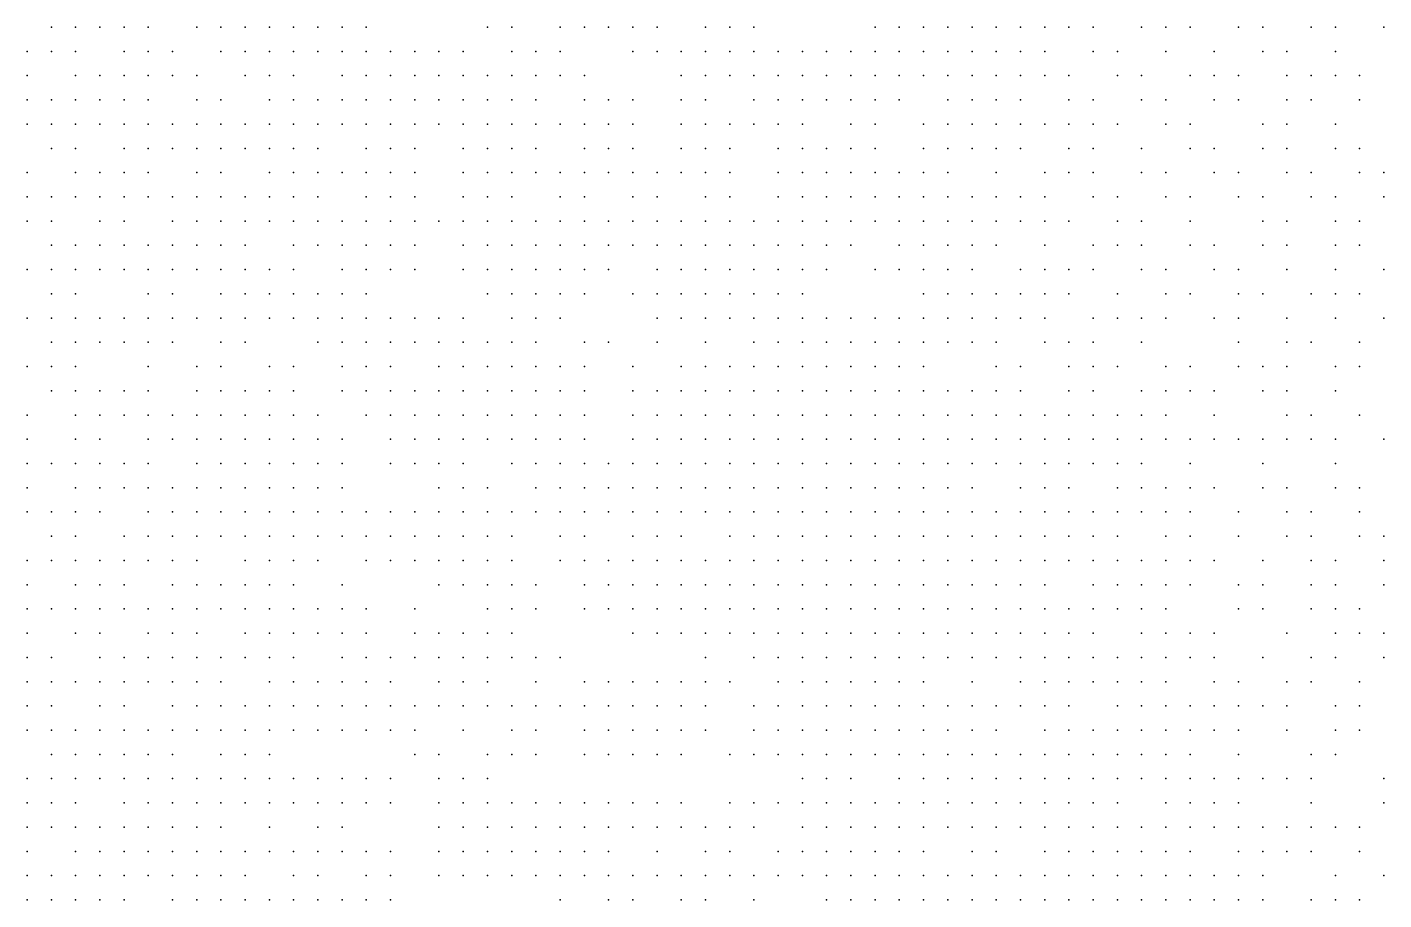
# Model space of a CAD drawing. Extents: x 429 to 793, y 817 to 1241.
# Drawn here: x 611.87 to 652.75, y 1002.03 to 1028.31 of the extents above; entities that cross this region are included whole.
import ezdxf

# ---------------------------------------------------------------- set-up
doc = ezdxf.new("R2010")
doc.units = 0

msp = doc.modelspace()

# ---------------------------------------------------------------- linework, layer by layer
for p in [(612.6, 1028.31, 271.35), (613.33, 1028.31, 271.962), (614.06, 1028.31, 272.698), (614.79, 1028.31, 273.5), (615.52, 1028.31, 273.98), (616.98, 1028.31, 275.141), (617.71, 1028.31, 275.575), (618.44, 1028.31, 276.003), (619.17, 1028.31, 276.431), (619.9, 1028.31, 276.859), (620.63, 1028.31, 277.507), (621.36, 1028.31, 277.682), (622.09, 1028.31, 277.922), (625.74, 1028.31, 278.68), (626.47, 1028.31, 278.768), (627.93, 1028.31, 278.856), (628.66, 1028.31, 278.944), (629.39, 1028.31, 279.032), (630.12, 1028.31, 279.12), (630.85, 1028.31, 278.854), (632.31, 1028.31, 278.588), (633.04, 1028.31, 278.322), (633.77, 1028.31, 278.056), (637.42, 1028.31, 276.458), (638.15, 1028.31, 276.287), (638.88, 1028.31, 275.905), (639.61, 1028.31, 275.635), (640.34, 1028.31, 274.866), (641.07, 1028.31, 274.329), (641.8, 1028.31, 273.794), (642.53, 1028.31, 272.714), (643.26, 1028.31, 272.169), (643.99, 1028.31, 271.3), (645.45, 1028.31, 270.175), (646.18, 1028.31, 268.986), (646.91, 1028.31, 268.257), (648.37, 1028.31, 265.57), (649.1, 1028.31, 263.975), (650.56, 1028.31, 260.448), (651.29, 1028.31, 258.73), (652.75, 1028.31, 254.163), (611.87, 1027.58, 270.19), (612.6, 1027.58, 271.73), (613.33, 1027.58, 272.377), (614.79, 1027.58, 273.915), (615.52, 1027.58, 274.273), (616.25, 1027.58, 274.707), (617.71, 1027.58, 276.02), (618.44, 1027.58, 276.448), (619.17, 1027.58, 276.876), (619.9, 1027.58, 277.304), (620.63, 1027.58, 277.732), (621.36, 1027.58, 278.16), (622.09, 1027.58, 278.264), (622.82, 1027.58, 278.499), (623.55, 1027.58, 278.446), (624.28, 1027.58, 278.785), (625.01, 1027.58, 278.733), (626.47, 1027.58, 278.87), (627.2, 1027.58, 279.059), (627.93, 1027.58, 279.249), (630.12, 1027.58, 279.572), (630.85, 1027.58, 279.241), (631.58, 1027.58, 279.29), (632.31, 1027.58, 278.612), (633.04, 1027.58, 278.734), (633.77, 1027.58, 278.419), (634.5, 1027.58, 277.79), (635.23, 1027.58, 277.712), (635.96, 1027.58, 277.633), (636.69, 1027.58, 277.222), (637.42, 1027.58, 276.938), (638.15, 1027.58, 276.654), (638.88, 1027.58, 276.37), (639.61, 1027.58, 275.834), (640.34, 1027.58, 275.763), (641.07, 1027.58, 274.762), (641.8, 1027.58, 274.226), (642.53, 1027.58, 273.69), (643.99, 1027.58, 271.625), (644.72, 1027.58, 271.135), (646.18, 1027.58, 270.177), (647.64, 1027.58, 266.925), (649.1, 1027.58, 264.612), (649.83, 1027.58, 263.655), (651.29, 1027.58, 259.875), (611.87, 1026.85, 271.15), (613.33, 1026.85, 273.27), (614.06, 1026.85, 273.85), (614.79, 1026.85, 274.638), (615.52, 1026.85, 274.836), (616.25, 1026.85, 275.152), (616.98, 1026.85, 275.822), (618.44, 1026.85, 276.855), (619.17, 1026.85, 277.273), (619.9, 1026.85, 278.109), (621.36, 1026.85, 278.592), (622.09, 1026.85, 278.708), (622.82, 1026.85, 278.943), (623.55, 1026.85, 278.89), (624.28, 1026.85, 279.229), (625.01, 1026.85, 279.177), (625.74, 1026.85, 279.124), (626.47, 1026.85, 279.314), (627.2, 1026.85, 279.503), (627.93, 1026.85, 279.693), (628.66, 1026.85, 279.629), (631.58, 1026.85, 279.363), (632.31, 1026.85, 279.048), (633.04, 1026.85, 279.17), (633.77, 1026.85, 278.855), (634.5, 1026.85, 278.541), (635.23, 1026.85, 278.148), (635.96, 1026.85, 278.069), (636.69, 1026.85, 277.555), (637.42, 1026.85, 277.477), (638.15, 1026.85, 277.399), (638.88, 1026.85, 276.786), (639.61, 1026.85, 276.251), (640.34, 1026.85, 276.133), (641.07, 1026.85, 275.156), (641.8, 1026.85, 274.667), (642.53, 1026.85, 274.06), (643.26, 1026.85, 273.146), (644.72, 1026.85, 271.514), (645.45, 1026.85, 270.97), (646.91, 1026.85, 268.972), (647.64, 1026.85, 267.283), (648.37, 1026.85, 266.613), (649.83, 1026.85, 263.973), (650.56, 1026.85, 262.723), (651.29, 1026.85, 260.16), (652.02, 1026.85, 258.618), (611.87, 1026.12, 271.53), (612.6, 1026.12, 272.559), (613.33, 1026.12, 273.632), (614.06, 1026.12, 274.202), (614.79, 1026.12, 275.03), (615.52, 1026.12, 275.228), (616.98, 1026.12, 276.214), (617.71, 1026.12, 276.412), (619.17, 1026.12, 278.083), (619.9, 1026.12, 278.088), (620.63, 1026.12, 278.556), (621.36, 1026.12, 279.024), (622.09, 1026.12, 279.14), (622.82, 1026.12, 279.334), (623.55, 1026.12, 279.282), (624.28, 1026.12, 279.673), (625.01, 1026.12, 279.621), (625.74, 1026.12, 279.568), (626.47, 1026.12, 279.758), (627.2, 1026.12, 279.947), (628.66, 1026.12, 279.883), (629.39, 1026.12, 279.928), (630.12, 1026.12, 280.024), (631.58, 1026.12, 279.742), (632.31, 1026.12, 279.484), (633.77, 1026.12, 279.291), (634.5, 1026.12, 278.977), (635.23, 1026.12, 278.584), (635.96, 1026.12, 278.505), (636.69, 1026.12, 277.991), (637.42, 1026.12, 277.913), (638.15, 1026.12, 277.506), (639.61, 1026.12, 277.202), (640.34, 1026.12, 276.62), (641.07, 1026.12, 276.014), (641.8, 1026.12, 275.037), (643.26, 1026.12, 273.777), (643.99, 1026.12, 272.841), (645.45, 1026.12, 271.296), (646.18, 1026.12, 270.658), (647.64, 1026.12, 268.306), (648.37, 1026.12, 267.13), (649.83, 1026.12, 264.96), (650.56, 1026.12, 263.507), (652.02, 1026.12, 259.552), (611.87, 1025.39, 272.341), (612.6, 1025.39, 273.326), (613.33, 1025.39, 273.94), (614.06, 1025.39, 274.554), (614.79, 1025.39, 275.028), (615.52, 1025.39, 275.62), (616.25, 1025.39, 276.408), (616.98, 1025.39, 276.606), (617.71, 1025.39, 277.222), (618.44, 1025.39, 277.639), (619.17, 1025.39, 278.057), (619.9, 1025.39, 278.52), (620.63, 1025.39, 278.988), (621.36, 1025.39, 279.456), (622.09, 1025.39, 279.572), (622.82, 1025.39, 279.688), (623.55, 1025.39, 279.804), (624.28, 1025.39, 280.117), (625.01, 1025.39, 280.065), (625.74, 1025.39, 280.012), (626.47, 1025.39, 280.202), (627.2, 1025.39, 280.391), (627.93, 1025.39, 280.137), (628.66, 1025.39, 280.284), (629.39, 1025.39, 280.38), (630.12, 1025.39, 280.476), (631.58, 1025.39, 280.194), (632.31, 1025.39, 279.912), (633.04, 1025.39, 279.63), (633.77, 1025.39, 279.727), (634.5, 1025.39, 279.413), (635.23, 1025.39, 279.098), (636.69, 1025.39, 278.53), (637.42, 1025.39, 278.226), (638.88, 1025.39, 277.922), (639.61, 1025.39, 277.618), (640.34, 1025.39, 277.036), (641.07, 1025.39, 276.454), (641.8, 1025.39, 275.872), (642.53, 1025.39, 274.919), (643.26, 1025.39, 274.147), (643.99, 1025.39, 273.864), (644.72, 1025.39, 272.929), (646.18, 1025.39, 271.622), (646.91, 1025.39, 270.347), (649.1, 1025.39, 266.913), (649.83, 1025.39, 265.601), (651.29, 1025.39, 261.62), (612.6, 1024.66, 273.678), (613.33, 1024.66, 274.292), (614.79, 1024.66, 275.38), (615.52, 1024.66, 276.21), (616.25, 1024.66, 276.8), (616.98, 1024.66, 276.998), (617.71, 1024.66, 277.614), (618.44, 1024.66, 278.484), (619.17, 1024.66, 278.952), (619.9, 1024.66, 279.42), (620.63, 1024.66, 279.888), (622.09, 1024.66, 280.004), (622.82, 1024.66, 280.12), (623.55, 1024.66, 280.236), (625.01, 1024.66, 280.509), (625.74, 1024.66, 280.456), (626.47, 1024.66, 280.646), (627.2, 1024.66, 280.64), (628.66, 1024.66, 280.736), (629.39, 1024.66, 280.832), (630.12, 1024.66, 280.928), (631.58, 1024.66, 280.646), (632.31, 1024.66, 280.364), (633.04, 1024.66, 280.082), (634.5, 1024.66, 279.849), (635.23, 1024.66, 279.534), (635.96, 1024.66, 279.456), (636.69, 1024.66, 278.946), (637.42, 1024.66, 278.642), (638.88, 1024.66, 278.338), (639.61, 1024.66, 278.034), (640.34, 1024.66, 277.452), (641.07, 1024.66, 276.87), (641.8, 1024.66, 276.288), (643.26, 1024.66, 274.517), (643.99, 1024.66, 274.234), (645.45, 1024.66, 272.536), (646.91, 1024.66, 271.248), (647.64, 1024.66, 269.848), (649.1, 1024.66, 267.205), (649.83, 1024.66, 265.893), (651.29, 1024.66, 263.477), (652.02, 1024.66, 261.01), (611.87, 1023.93, 273.064), (613.33, 1023.93, 275.258), (614.06, 1023.93, 275.732), (614.79, 1023.93, 276.206), (615.52, 1023.93, 276.68), (616.98, 1023.93, 277.588), (617.71, 1023.93, 278.016), (619.17, 1023.93, 279.384), (619.9, 1023.93, 279.852), (620.63, 1023.93, 280.32), (621.36, 1023.93, 280.526), (622.09, 1023.93, 280.436), (622.82, 1023.93, 280.552), (623.55, 1023.93, 280.668), (625.01, 1023.93, 280.784), (625.74, 1023.93, 280.9), (626.47, 1023.93, 280.996), (627.2, 1023.93, 281.232), (627.93, 1023.93, 281.171), (628.66, 1023.93, 281.188), (629.39, 1023.93, 281.502), (630.12, 1023.93, 281.441), (630.85, 1023.93, 281.308), (631.58, 1023.93, 281.237), (632.31, 1023.93, 280.816), (633.04, 1023.93, 280.534), (634.5, 1023.93, 280.252), (635.23, 1023.93, 279.97), (635.96, 1023.93, 279.666), (636.69, 1023.93, 279.362), (637.42, 1023.93, 279.377), (638.15, 1023.93, 279.058), (638.88, 1023.93, 278.754), (639.61, 1023.93, 278.45), (641.07, 1023.93, 277.286), (642.53, 1023.93, 275.659), (643.26, 1023.93, 275.17), (643.99, 1023.93, 274.626), (645.45, 1023.93, 272.862), (646.18, 1023.93, 272.274), (647.64, 1023.93, 270.874), (648.37, 1023.93, 269.12), (649.83, 1023.93, 266.695), (650.56, 1023.93, 264.93), (652.02, 1023.93, 261.697), (652.75, 1023.93, 260.007), (611.87, 1023.2, 273.416), (612.6, 1023.2, 274.996), (613.33, 1023.2, 275.61), (614.06, 1023.2, 276.084), (614.79, 1023.2, 276.558), (615.52, 1023.2, 277.032), (616.25, 1023.2, 277.506), (616.98, 1023.2, 277.98), (617.71, 1023.2, 278.621), (618.44, 1023.2, 279.044), (619.17, 1023.2, 279.686), (619.9, 1023.2, 279.897), (620.63, 1023.2, 280.75), (622.09, 1023.2, 280.731), (622.82, 1023.2, 280.937), (623.55, 1023.2, 281.143), (625.01, 1023.2, 281.235), (625.74, 1023.2, 281.342), (626.47, 1023.2, 281.432), (627.93, 1023.2, 281.625), (628.66, 1023.2, 281.563), (630.12, 1023.2, 281.895), (630.85, 1023.2, 281.834), (632.31, 1023.2, 281.165), (633.04, 1023.2, 281.093), (634.5, 1023.2, 280.656), (635.23, 1023.2, 280.404), (635.96, 1023.2, 280.132), (636.69, 1023.2, 279.712), (637.42, 1023.2, 279.789), (638.15, 1023.2, 279.455), (638.88, 1023.2, 279.12), (639.61, 1023.2, 278.862), (640.34, 1023.2, 278.152), (641.07, 1023.2, 277.854), (641.8, 1023.2, 276.704), (642.53, 1023.2, 276.122), (643.99, 1023.2, 274.952), (644.72, 1023.2, 274.364), (646.18, 1023.2, 273.188), (646.91, 1023.2, 272.6), (648.37, 1023.2, 269.412), (649.1, 1023.2, 268.298), (650.56, 1023.2, 265.956), (651.29, 1023.2, 264.506), (652.75, 1023.2, 260.788), (611.87, 1022.47, 273.905), (612.6, 1022.47, 274.932), (614.06, 1022.47, 276.048), (614.79, 1022.47, 276.924), (616.25, 1022.47, 277.8), (616.98, 1022.47, 278.368), (617.71, 1022.47, 278.878), (618.44, 1022.47, 279.474), (619.17, 1022.47, 280.116), (619.9, 1022.47, 280.539), (620.63, 1022.47, 281.18), (621.36, 1022.47, 280.956), (622.09, 1022.47, 281.161), (622.82, 1022.47, 281.367), (623.55, 1022.47, 281.573), (624.28, 1022.47, 281.571), (625.01, 1022.47, 281.677), (625.74, 1022.47, 281.784), (626.47, 1022.47, 281.874), (627.2, 1022.47, 281.964), (627.93, 1022.47, 282.079), (628.66, 1022.47, 282.017), (629.39, 1022.47, 281.956), (630.12, 1022.47, 282.349), (630.85, 1022.47, 282.288), (631.58, 1022.47, 281.691), (632.31, 1022.47, 281.619), (633.04, 1022.47, 281.547), (633.77, 1022.47, 281.341), (634.5, 1022.47, 281.09), (635.23, 1022.47, 280.838), (635.96, 1022.47, 280.566), (636.69, 1022.47, 280.295), (637.42, 1022.47, 280.201), (638.15, 1022.47, 279.867), (638.88, 1022.47, 279.532), (639.61, 1022.47, 279.197), (640.34, 1022.47, 279.274), (641.07, 1022.47, 278.266), (641.8, 1022.47, 277.968), (642.53, 1022.47, 276.96), (643.26, 1022.47, 275.908), (644.72, 1022.47, 275.166), (645.45, 1022.47, 274.139), (646.91, 1022.47, 272.926), (649.1, 1022.47, 269.1), (649.83, 1022.47, 268.028), (651.29, 1022.47, 265.57), (652.02, 1022.47, 262.257), (612.6, 1021.74, 275.619), (613.33, 1021.74, 276.306), (614.06, 1021.74, 276.834), (614.79, 1021.74, 277.272), (615.52, 1021.74, 277.728), (616.25, 1021.74, 278.242), (616.98, 1021.74, 278.756), (617.71, 1021.74, 279.266), (618.44, 1021.74, 279.904), (619.9, 1021.74, 280.969), (620.63, 1021.74, 281.61), (621.36, 1021.74, 281.386), (622.09, 1021.74, 281.591), (622.82, 1021.74, 281.906), (623.55, 1021.74, 282.013), (625.01, 1021.74, 282.119), (625.74, 1021.74, 282.226), (626.47, 1021.74, 282.316), (627.2, 1021.74, 282.406), (627.93, 1021.74, 282.496), (628.66, 1021.74, 282.471), (629.39, 1021.74, 282.41), (630.12, 1021.74, 282.803), (630.85, 1021.74, 282.742), (631.58, 1021.74, 282.67), (632.31, 1021.74, 282.073), (633.04, 1021.74, 282.027), (633.77, 1021.74, 281.775), (634.5, 1021.74, 281.524), (635.23, 1021.74, 281.272), (635.96, 1021.74, 281), (636.69, 1021.74, 280.729), (638.15, 1021.74, 280.457), (638.88, 1021.74, 279.944), (639.61, 1021.74, 279.609), (640.34, 1021.74, 278.976), (641.07, 1021.74, 278.678), (642.53, 1021.74, 276.902), (643.99, 1021.74, 275.646), (644.72, 1021.74, 275.016), (645.45, 1021.74, 274.979), (646.91, 1021.74, 273.252), (647.64, 1021.74, 272.112), (649.1, 1021.74, 269.388), (649.83, 1021.74, 268.644), (651.29, 1021.74, 265.054), (652.02, 1021.74, 264.538), (611.87, 1021.01, 274.941), (612.6, 1021.01, 275.967), (613.33, 1021.01, 276.744), (614.06, 1021.01, 277.182), (614.79, 1021.01, 277.62), (615.52, 1021.01, 278.116), (616.25, 1021.01, 278.63), (616.98, 1021.01, 279.144), (617.71, 1021.01, 279.654), (618.44, 1021.01, 280.164), (619.17, 1021.01, 281.187), (619.9, 1021.01, 281.399), (621.36, 1021.01, 281.816), (622.09, 1021.01, 282.021), (622.82, 1021.01, 282.348), (623.55, 1021.01, 282.455), (625.01, 1021.01, 282.561), (625.74, 1021.01, 282.668), (626.47, 1021.01, 282.758), (627.2, 1021.01, 282.848), (627.93, 1021.01, 282.938), (628.66, 1021.01, 283.028), (629.39, 1021.01, 282.864), (630.85, 1021.01, 283.196), (631.58, 1021.01, 282.599), (632.31, 1021.01, 282.713), (633.04, 1021.01, 282.461), (633.77, 1021.01, 282.209), (634.5, 1021.01, 281.958), (635.23, 1021.01, 281.706), (635.96, 1021.01, 281.434), (637.42, 1021.01, 281.163), (638.15, 1021.01, 280.891), (638.88, 1021.01, 280.356), (639.61, 1021.01, 280.021), (640.34, 1021.01, 279.686), (641.8, 1021.01, 278.522), (642.53, 1021.01, 277.896), (643.26, 1021.01, 277.27), (643.99, 1021.01, 276.644), (645.45, 1021.01, 275.384), (646.18, 1021.01, 274.754), (647.64, 1021.01, 272.845), (648.37, 1021.01, 272.031), (649.83, 1021.01, 268.932), (651.29, 1021.01, 266.575), (652.75, 1021.01, 263.507), (612.6, 1020.28, 276.315), (613.33, 1020.28, 277.476), (615.52, 1020.28, 278.504), (616.25, 1020.28, 279.018), (617.71, 1020.28, 280.042), (618.44, 1020.28, 280.552), (619.17, 1020.28, 281.062), (619.9, 1020.28, 281.829), (620.63, 1020.28, 282.04), (621.36, 1020.28, 282.246), (622.09, 1020.28, 282.241), (625.74, 1020.28, 283.11), (626.47, 1020.28, 283.2), (627.2, 1020.28, 283.29), (627.93, 1020.28, 283.38), (628.66, 1020.28, 283.47), (630.12, 1020.28, 283.56), (630.85, 1020.28, 283.65), (631.58, 1020.28, 283.398), (632.31, 1020.28, 283.147), (633.04, 1020.28, 282.895), (633.77, 1020.28, 282.643), (634.5, 1020.28, 282.392), (635.23, 1020.28, 282.14), (638.88, 1020.28, 280.619), (639.61, 1020.28, 280.433), (640.34, 1020.28, 280.098), (641.07, 1020.28, 279.8), (641.8, 1020.28, 278.89), (642.53, 1020.28, 278.264), (643.26, 1020.28, 277.638), (644.72, 1020.28, 276.382), (646.18, 1020.28, 275.122), (646.91, 1020.28, 274.091), (648.37, 1020.28, 272.178), (649.1, 1020.28, 270.702), (650.56, 1020.28, 268.476), (651.29, 1020.28, 267.58), (652.02, 1020.28, 265.679), (611.87, 1019.55, 275.736), (612.6, 1019.55, 277.002), (613.33, 1019.55, 277.864), (614.06, 1019.55, 278.378), (614.79, 1019.55, 278.892), (615.52, 1019.55, 279.406), (616.25, 1019.55, 279.92), (616.98, 1019.55, 280.372), (617.71, 1019.55, 280.43), (618.44, 1019.55, 280.94), (619.17, 1019.55, 281.45), (619.9, 1019.55, 281.96), (620.63, 1019.55, 282.47), (621.36, 1019.55, 282.788), (622.09, 1019.55, 282.789), (622.82, 1019.55, 282.79), (623.55, 1019.55, 283.106), (624.28, 1019.55, 283.107), (625.01, 1019.55, 283.109), (626.47, 1019.55, 283.402), (627.2, 1019.55, 283.549), (627.93, 1019.55, 283.695), (630.85, 1019.55, 283.975), (631.58, 1019.55, 283.702), (632.31, 1019.55, 283.16), (633.04, 1019.55, 283.198), (633.77, 1019.55, 282.934), (634.5, 1019.55, 282.669), (635.23, 1019.55, 282.405), (635.96, 1019.55, 282.012), (636.69, 1019.55, 281.884), (637.42, 1019.55, 281.756), (638.15, 1019.55, 281.325), (638.88, 1019.55, 281.053), (639.61, 1019.55, 280.782), (640.34, 1019.55, 280.51), (641.07, 1019.55, 279.884), (641.8, 1019.55, 279.736), (642.53, 1019.55, 278.632), (643.99, 1019.55, 277.38), (644.72, 1019.55, 277.01), (645.45, 1019.55, 276.12), (646.18, 1019.55, 275.49), (647.64, 1019.55, 274.23), (648.37, 1019.55, 273.492), (649.83, 1019.55, 270.252), (651.29, 1019.55, 268.02), (652.75, 1019.55, 264.999), (612.6, 1018.82, 277.35), (613.33, 1018.82, 277.937), (614.06, 1018.82, 278.495), (614.79, 1018.82, 279.083), (615.52, 1018.82, 279.362), (616.25, 1018.82, 280.228), (617.71, 1018.82, 280.825), (618.44, 1018.82, 281.729), (620.63, 1018.82, 282.763), (621.36, 1018.82, 283.103), (622.09, 1018.82, 283.104), (622.82, 1018.82, 283.105), (623.55, 1018.82, 283.421), (624.28, 1018.82, 283.422), (625.01, 1018.82, 283.424), (625.74, 1018.82, 283.425), (626.47, 1018.82, 283.717), (627.2, 1018.82, 283.864), (628.66, 1018.82, 283.841), (629.39, 1018.82, 283.987), (630.85, 1018.82, 284.3), (632.31, 1018.82, 283.727), (633.77, 1018.82, 283.237), (634.5, 1018.82, 282.973), (635.23, 1018.82, 282.708), (635.96, 1018.82, 282.443), (636.69, 1018.82, 282.315), (637.42, 1018.82, 282.06), (638.15, 1018.82, 281.628), (638.88, 1018.82, 281.5), (639.61, 1018.82, 281.372), (640.34, 1018.82, 280.778), (641.07, 1018.82, 280.263), (642.53, 1018.82, 279.489), (643.26, 1018.82, 278.434), (643.99, 1018.82, 277.66), (645.45, 1018.82, 276.64), (648.37, 1018.82, 273.853), (649.83, 1018.82, 271.127), (650.56, 1018.82, 270.069), (652.02, 1018.82, 266.82), (611.87, 1018.09, 276.764), (612.6, 1018.09, 277.61), (613.33, 1018.09, 278.524), (615.52, 1018.09, 279.949), (616.98, 1018.09, 280.68), (617.71, 1018.09, 281.585), (619.17, 1018.09, 282.503), (619.9, 1018.09, 283.057), (621.36, 1018.09, 283.185), (622.09, 1018.09, 283.419), (622.82, 1018.09, 283.42), (624.28, 1018.09, 283.737), (625.01, 1018.09, 283.739), (625.74, 1018.09, 283.886), (626.47, 1018.09, 284.033), (627.2, 1018.09, 284.179), (627.93, 1018.09, 284.01), (628.66, 1018.09, 284.156), (630.12, 1018.09, 284.2), (631.58, 1018.09, 284.027), (632.31, 1018.09, 283.753), (633.04, 1018.09, 283.766), (633.77, 1018.09, 283.54), (634.5, 1018.09, 283.276), (635.23, 1018.09, 283.011), (635.96, 1018.09, 282.747), (636.69, 1018.09, 282.619), (637.42, 1018.09, 282.491), (638.15, 1018.09, 281.932), (638.88, 1018.09, 281.804), (641.07, 1018.09, 281.047), (641.8, 1018.09, 280.379), (643.26, 1018.09, 279.241), (643.99, 1018.09, 278.187), (644.72, 1018.09, 277.29), (646.18, 1018.09, 275.9), (646.91, 1018.09, 275.53), (648.37, 1018.09, 273.702), (649.1, 1018.09, 272.889), (649.83, 1018.09, 271.924), (651.29, 1018.09, 269.126), (652.02, 1018.09, 267.002), (612.6, 1017.36, 277.87), (613.33, 1017.36, 278.432), (614.06, 1017.36, 279.111), (614.79, 1017.36, 279.978), (615.52, 1017.36, 280.257), (616.98, 1017.36, 281.441), (617.71, 1017.36, 239.416), (618.44, 1017.36, 282.242), (619.17, 1017.36, 282.796), (619.9, 1017.36, 283.35), (621.36, 1017.36, 283.478), (622.09, 1017.36, 283.607), (622.82, 1017.36, 283.735), (623.55, 1017.36, 283.736), (624.28, 1017.36, 284.052), (625.01, 1017.36, 284.054), (625.74, 1017.36, 284.201), (626.47, 1017.36, 284.348), (627.2, 1017.36, 284.494), (627.93, 1017.36, 284.325), (628.66, 1017.36, 284.425), (630.12, 1017.36, 284.525), (630.85, 1017.36, 284.625), (631.58, 1017.36, 284.352), (632.31, 1017.36, 284.078), (633.04, 1017.36, 238.206), (633.77, 1017.36, 283.844), (634.5, 1017.36, 283.579), (635.23, 1017.36, 283.315), (635.96, 1017.36, 283.05), (636.69, 1017.36, 282.922), (637.42, 1017.36, 282.794), (638.15, 1017.36, 282.235), (638.88, 1017.36, 281.928), (639.61, 1017.36, 236.174), (640.34, 1017.36, 281.622), (641.07, 1017.36, 281.315), (641.8, 1017.36, 280.647), (643.26, 1017.36, 279.521), (643.99, 1017.36, 278.467), (645.45, 1017.36, 277.2), (646.18, 1017.36, 276.55), (646.91, 1017.36, 276.05), (647.64, 1017.36, 275.376), (649.1, 1017.36, 273.174), (649.83, 1017.36, 271.547), (651.29, 1017.36, 269.336), (611.87, 1016.63, 278.13), (613.33, 1016.63, 278.692), (614.06, 1016.63, 279.254), (614.79, 1016.63, 279.816), (615.52, 1016.63, 280.565), (616.25, 1016.63, 280.844), (616.98, 1016.63, 281.749), (617.71, 1016.63, 281.981), (618.44, 1016.63, 282.535), (619.17, 1016.63, 283.089), (619.9, 1016.63, 283.643), (620.63, 1016.63, 283.772), (622.09, 1016.63, 283.9), (622.82, 1016.63, 284.028), (623.55, 1016.63, 284.157), (624.28, 1016.63, 284.367), (625.01, 1016.63, 284.37), (625.74, 1016.63, 284.516), (626.47, 1016.63, 284.663), (627.2, 1016.63, 284.55), (627.93, 1016.63, 284.65), (628.66, 1016.63, 284.75), (630.12, 1016.63, 284.85), (630.85, 1016.63, 284.95), (631.58, 1016.63, 284.677), (632.31, 1016.63, 284.403), (633.04, 1016.63, 238.833), (633.77, 1016.63, 284.13), (634.5, 1016.63, 283.883), (635.23, 1016.63, 283.618), (635.96, 1016.63, 283.353), (636.69, 1016.63, 283.225), (637.42, 1016.63, 283.098), (638.15, 1016.63, 282.666), (638.88, 1016.63, 282.503), (639.61, 1016.63, 282.197), (640.34, 1016.63, 281.89), (641.07, 1016.63, 281.583), (641.8, 1016.63, 280.915), (642.53, 1016.63, 280.247), (643.26, 1016.63, 279.579), (643.99, 1016.63, 279.274), (644.72, 1016.63, 278.22), (645.45, 1016.63, 277.85), (646.18, 1016.63, 276.96), (647.64, 1016.63, 275.612), (649.83, 1016.63, 272.721), (650.56, 1016.63, 271.757), (652.02, 1016.63, 268.91), (611.87, 1015.9, 278.39), (613.33, 1015.9, 279.514), (614.06, 1015.9, 280.076), (615.52, 1015.9, 240.003), (616.25, 1015.9, 281.604), (616.98, 1015.9, 281.721), (617.71, 1015.9, 282.275), (618.44, 1015.9, 282.829), (619.17, 1015.9, 283.383), (619.9, 1015.9, 283.937), (620.63, 1015.9, 284.065), (621.36, 1015.9, 284.193), (622.82, 1015.9, 284.322), (623.55, 1015.9, 284.45), (624.28, 1015.9, 284.684), (625.01, 1015.9, 284.685), (625.74, 1015.9, 284.831), (626.47, 1015.9, 284.775), (627.2, 1015.9, 284.875), (627.93, 1015.9, 284.975), (628.66, 1015.9, 285.075), (630.12, 1015.9, 285.175), (630.85, 1015.9, 285.275), (631.58, 1015.9, 285.002), (632.31, 1015.9, 284.728), (633.04, 1015.9, 239.376), (633.77, 1015.9, 284.455), (634.5, 1015.9, 284.182), (635.23, 1015.9, 283.921), (635.96, 1015.9, 283.657), (636.69, 1015.9, 283.529), (637.42, 1015.9, 238.534), (638.15, 1015.9, 283.078), (638.88, 1015.9, 282.772), (639.61, 1015.9, 282.465), (640.34, 1015.9, 282.158), (641.07, 1015.9, 281.852), (641.8, 1015.9, 281.184), (642.53, 1015.9, 280.516), (643.26, 1015.9, 279.848), (643.99, 1015.9, 279.18), (644.72, 1015.9, 279.027), (645.45, 1015.9, 278.13), (646.18, 1015.9, 277.48), (646.91, 1015.9, 276.522), (647.64, 1015.9, 275.848), (648.37, 1015.9, 275.174), (649.1, 1015.9, 274.41), (649.83, 1015.9, 272.882), (650.56, 1015.9, 271.38), (651.29, 1015.9, 270.636), (652.75, 1015.9, 268.32), (611.87, 1015.17, 240.509), (612.6, 1015.17, 240.549), (613.33, 1015.17, 240.589), (614.06, 1015.17, 280.336), (614.79, 1015.17, 280.898), (615.52, 1015.17, 281.46), (616.98, 1015.17, 238.947), (617.71, 1015.17, 282.845), (618.44, 1015.17, 283.122), (619.17, 1015.17, 283.676), (619.9, 1015.17, 284.23), (620.63, 1015.17, 284.358), (621.36, 1015.17, 284.487), (622.82, 1015.17, 284.615), (623.55, 1015.17, 284.743), (624.28, 1015.17, 284.872), (625.01, 1015.17, 285), (626.47, 1015.17, 285.303), (627.2, 1015.17, 285.302), (627.93, 1015.17, 285.3), (628.66, 1015.17, 285.4), (629.39, 1015.17, 285.603), (630.12, 1015.17, 285.602), (630.85, 1015.17, 285.6), (631.58, 1015.17, 285.472), (632.31, 1015.17, 285.343), (633.04, 1015.17, 237.807), (633.77, 1015.17, 284.78), (634.5, 1015.17, 284.507), (635.23, 1015.17, 284.233), (635.96, 1015.17, 283.96), (636.69, 1015.17, 239.325), (637.42, 1015.17, 283.653), (638.15, 1015.17, 283.347), (638.88, 1015.17, 283.04), (639.61, 1015.17, 282.733), (640.34, 1015.17, 282.427), (641.07, 1015.17, 237.849), (641.8, 1015.17, 282.12), (642.53, 1015.17, 281.452), (643.26, 1015.17, 280.784), (643.99, 1015.17, 280.116), (644.72, 1015.17, 279.448), (645.45, 1015.17, 278.78), (646.91, 1015.17, 276.758), (649.1, 1015.17, 274.646), (651.29, 1015.17, 270.909), (611.87, 1014.44, 278.65), (613.33, 1014.44, 279.774), (614.06, 1014.44, 238.844), (614.79, 1014.44, 241.326), (615.52, 1014.44, 242.062), (616.25, 1014.44, 282.016), (616.98, 1014.44, 282.569), (617.71, 1014.44, 283.125), (618.44, 1014.44, 283.678), (619.17, 1014.44, 283.954), (619.9, 1014.44, 284.51), (620.63, 1014.44, 284.588), (621.36, 1014.44, 284.767), (624.28, 1014.44, 285.173), (625.01, 1014.44, 285.298), (625.74, 1014.44, 285.391), (627.2, 1014.44, 285.608), (627.93, 1014.44, 285.607), (628.66, 1014.44, 285.605), (629.39, 1014.44, 285.91), (630.12, 1014.44, 285.908), (630.85, 1014.44, 285.907), (631.58, 1014.44, 285.778), (632.31, 1014.44, 285.65), (633.04, 1014.44, 285.215), (633.77, 1014.44, 285.087), (634.5, 1014.44, 284.958), (635.23, 1014.44, 284.498), (635.96, 1014.44, 284.243), (636.69, 1014.44, 283.923), (637.42, 1014.44, 283.953), (638.15, 1014.44, 283.598), (638.88, 1014.44, 283.31), (639.61, 1014.44, 282.985), (640.34, 1014.44, 282.697), (641.8, 1014.44, 282.372), (642.53, 1014.44, 281.411), (643.26, 1014.44, 281.056), (644.72, 1014.44, 237.25), (645.45, 1014.44, 278.463), (646.18, 1014.44, 277.916), (646.91, 1014.44, 277.369), (647.64, 1014.44, 277.051), (649.1, 1014.44, 274.93), (649.83, 1014.44, 273.97), (651.29, 1014.44, 271.095), (652.02, 1014.44, 270.422), (611.87, 1013.71, 279.383), (612.6, 1013.71, 279.858), (613.33, 1013.71, 280.075), (614.06, 1013.71, 280.551), (615.52, 1013.71, 281.756), (616.25, 1013.71, 282.573), (616.98, 1013.71, 282.849), (617.71, 1013.71, 283.681), (618.44, 1013.71, 283.958), (619.17, 1013.71, 284.79), (619.9, 1013.71, 284.689), (620.63, 1013.71, 284.868), (621.36, 1013.71, 285.047), (622.09, 1013.71, 284.946), (622.82, 1013.71, 285.303), (623.55, 1013.71, 285.345), (624.28, 1013.71, 285.471), (625.01, 1013.71, 285.597), (625.74, 1013.71, 285.69), (626.47, 1013.71, 285.61), (627.2, 1013.71, 285.915), (627.93, 1013.71, 285.913), (628.66, 1013.71, 285.912), (629.39, 1013.71, 286.217), (630.12, 1013.71, 286.215), (630.85, 1013.71, 286.213), (631.58, 1013.71, 286.085), (632.31, 1013.71, 285.957), (633.04, 1013.71, 285.522), (633.77, 1013.71, 285.393), (634.5, 1013.71, 285.265), (635.23, 1013.71, 284.83), (635.96, 1013.71, 241.419), (636.69, 1013.71, 284.527), (637.42, 1013.71, 284.237), (638.15, 1013.71, 283.947), (638.88, 1013.71, 283.562), (639.61, 1013.71, 283.273), (640.34, 1013.71, 283.237), (641.07, 1013.71, 282.66), (641.8, 1013.71, 282.623), (642.53, 1013.71, 282.017), (643.26, 1013.71, 281.308), (643.99, 1013.71, 280.953), (644.72, 1013.71, 279.992), (645.45, 1013.71, 279.046), (646.18, 1013.71, 278.454), (646.91, 1013.71, 277.599), (648.37, 1013.71, 276.187), (649.83, 1013.71, 274.68), (650.56, 1013.71, 273.01), (652.02, 1013.71, 270.6), (612.6, 1012.98, 242.609), (613.33, 1012.98, 280.333), (614.79, 1012.98, 281.452), (615.52, 1012.98, 282.052), (616.25, 1012.98, 282.646), (616.98, 1012.98, 283.24), (617.71, 1012.98, 283.961), (618.44, 1012.98, 284.237), (619.17, 1012.98, 284.514), (619.9, 1012.98, 284.969), (620.63, 1012.98, 285.148), (621.36, 1012.98, 285.327), (622.09, 1012.98, 285.404), (622.82, 1012.98, 285.518), (623.55, 1012.98, 285.644), (624.28, 1012.98, 285.769), (625.01, 1012.98, 285.895), (625.74, 1012.98, 285.988), (626.47, 1012.98, 286.081), (627.93, 1012.98, 286.22), (628.66, 1012.98, 286.218), (630.12, 1012.98, 286.522), (630.85, 1012.98, 286.52), (631.58, 1012.98, 286.392), (633.04, 1012.98, 285.828), (633.77, 1012.98, 285.7), (634.5, 1012.98, 285.319), (635.23, 1012.98, 242.591), (635.96, 1012.98, 285.064), (636.69, 1012.98, 284.81), (637.42, 1012.98, 284.52), (638.15, 1012.98, 284.23), (638.88, 1012.98, 283.94), (639.61, 1012.98, 283.525), (640.34, 1012.98, 283.488), (641.07, 1012.98, 283.2), (641.8, 1012.98, 239.689), (642.53, 1012.98, 282.269), (643.26, 1012.98, 281.56), (643.99, 1012.98, 280.599), (644.72, 1012.98, 279.899), (646.18, 1012.98, 278.72), (646.91, 1012.98, 278.129), (648.37, 1012.98, 276.964), (649.83, 1012.98, 274.2), (650.56, 1012.98, 273.72), (652.02, 1012.98, 271.2), (652.75, 1012.98, 270.105), (611.87, 1012.25, 238.925), (612.6, 1012.25, 280.548), (613.33, 1012.25, 280.591), (614.06, 1012.25, 281.148), (614.79, 1012.25, 281.748), (615.52, 1012.25, 282.348), (616.25, 1012.25, 282.942), (616.98, 1012.25, 283.536), (618.44, 1012.25, 284.517), (619.17, 1012.25, 285.07), (619.9, 1012.25, 285.249), (620.63, 1012.25, 285.428), (622.09, 1012.25, 285.506), (622.82, 1012.25, 285.816), (623.55, 1012.25, 285.942), (624.28, 1012.25, 286.068), (625.01, 1012.25, 286.193), (625.74, 1012.25, 286.286), (626.47, 1012.25, 286.379), (627.93, 1012.25, 286.472), (628.66, 1012.25, 286.565), (629.39, 1012.25, 286.523), (630.12, 1012.25, 286.828), (630.85, 1012.25, 286.827), (631.58, 1012.25, 286.698), (632.31, 1012.25, 286.263), (633.04, 1012.25, 286.135), (633.77, 1012.25, 285.856), (634.5, 1012.25, 242.382), (635.23, 1012.25, 285.602), (635.96, 1012.25, 285.348), (636.69, 1012.25, 285.093), (637.42, 1012.25, 284.803), (638.15, 1012.25, 284.513), (638.88, 1012.25, 284.223), (639.61, 1012.25, 283.933), (640.34, 1012.25, 283.74), (641.07, 1012.25, 283.452), (641.8, 1012.25, 283.163), (642.53, 1012.25, 282.52), (643.26, 1012.25, 282.166), (643.99, 1012.25, 281.338), (644.72, 1012.25, 280.751), (645.45, 1012.25, 280.165), (646.18, 1012.25, 278.986), (646.91, 1012.25, 278.395), (647.64, 1012.25, 277.803), (649.1, 1012.25, 276.647), (650.56, 1012.25, 273.782), (651.29, 1012.25, 272.992), (652.75, 1012.25, 269.808), (611.87, 1011.52, 280.244), (613.33, 1011.52, 281.444), (614.06, 1011.52, 282.044), (614.79, 1011.52, 244.808), (616.25, 1011.52, 283.238), (616.98, 1011.52, 245.251), (617.71, 1011.52, 245.567), (618.44, 1011.52, 285.074), (619.17, 1011.52, 285.35), (619.9, 1011.52, 285.529), (621.36, 1011.52, 285.69), (624.28, 1011.52, 286.366), (625.01, 1011.52, 286.492), (625.74, 1011.52, 286.585), (626.47, 1011.52, 286.677), (627.2, 1011.52, 286.77), (628.66, 1011.52, 286.863), (629.39, 1011.52, 286.956), (630.12, 1011.52, 287.135), (630.85, 1011.52, 287.133), (631.58, 1011.52, 287.005), (632.31, 1011.52, 286.648), (633.04, 1011.52, 286.394), (633.77, 1011.52, 241.689), (634.5, 1011.52, 286.14), (635.23, 1011.52, 285.885), (635.96, 1011.52, 285.631), (636.69, 1011.52, 285.377), (637.42, 1011.52, 285.087), (638.15, 1011.52, 284.797), (638.88, 1011.52, 236.968), (639.61, 1011.52, 236.727), (640.34, 1011.52, 236.572), (641.07, 1011.52, 283.703), (641.8, 1011.52, 283.415), (642.53, 1011.52, 283.127), (643.99, 1011.52, 281.604), (644.72, 1011.52, 281.017), (645.45, 1011.52, 280.431), (646.18, 1011.52, 279.844), (646.91, 1011.52, 278.661), (648.37, 1011.52, 277.477), (649.1, 1011.52, 276.33), (650.56, 1011.52, 274.776), (651.29, 1011.52, 273.196), (652.75, 1011.52, 270.81), (611.87, 1010.79, 280.157), (612.6, 1010.79, 244.708), (613.33, 1010.79, 239.188), (614.06, 1010.79, 244.758), (614.79, 1010.79, 245.757), (615.52, 1010.79, 245.862), (616.25, 1010.79, 245.715), (616.98, 1010.79, 283.832), (617.71, 1010.79, 284.426), (618.44, 1010.79, 285.354), (619.17, 1010.79, 285.63), (619.9, 1010.79, 285.809), (620.63, 1010.79, 285.863), (621.36, 1010.79, 285.989), (622.09, 1010.79, 286.115), (623.55, 1010.79, 286.24), (625.74, 1010.79, 286.883), (626.47, 1010.79, 286.976), (627.2, 1010.79, 287.069), (628.66, 1010.79, 287.161), (629.39, 1010.79, 287.254), (630.12, 1010.79, 287.347), (630.85, 1010.79, 287.44), (631.58, 1010.79, 287.186), (632.31, 1010.79, 286.931), (633.04, 1010.79, 286.847), (633.77, 1010.79, 286.677), (634.5, 1010.79, 286.423), (635.23, 1010.79, 286.169), (635.96, 1010.79, 285.914), (636.69, 1010.79, 285.66), (637.42, 1010.79, 243.924), (638.15, 1010.79, 243.379), (638.88, 1010.79, 284.507), (639.61, 1010.79, 236.881), (640.34, 1010.79, 284.217), (641.07, 1010.79, 283.927), (641.8, 1010.79, 283.667), (642.53, 1010.79, 283.378), (643.26, 1010.79, 241.363), (643.99, 1010.79, 240.921), (644.72, 1010.79, 240.755), (645.45, 1010.79, 240.505), (646.18, 1010.79, 240.255), (648.37, 1010.79, 277.743), (649.1, 1010.79, 277.152), (650.56, 1010.79, 274.98), (651.29, 1010.79, 274.19), (652.02, 1010.79, 272.61), (611.87, 1010.06, 280.812), (613.33, 1010.06, 281.74), (614.06, 1010.06, 282.521), (615.52, 1010.06, 283.534), (616.25, 1010.06, 284.128), (616.98, 1010.06, 246.809), (618.44, 1010.06, 285.316), (619.17, 1010.06, 285.91), (619.9, 1010.06, 286.036), (620.63, 1010.06, 286.161), (621.36, 1010.06, 286.287), (622.09, 1010.06, 286.413), (623.55, 1010.06, 286.598), (624.28, 1010.06, 286.694), (625.01, 1010.06, 286.79), (625.74, 1010.06, 286.881), (626.47, 1010.06, 286.971), (630.12, 1010.06, 287.401), (630.85, 1010.06, 287.49), (631.58, 1010.06, 287.286), (632.31, 1010.06, 287.066), (633.04, 1010.06, 286.912), (633.77, 1010.06, 286.692), (634.5, 1010.06, 286.473), (635.23, 1010.06, 286.099), (635.96, 1010.06, 285.879), (636.69, 1010.06, 245.096), (637.42, 1010.06, 285.423), (638.15, 1010.06, 285.185), (638.88, 1010.06, 284.948), (639.61, 1010.06, 284.79), (640.34, 1010.06, 284.5), (641.07, 1010.06, 284.21), (641.8, 1010.06, 283.92), (642.53, 1010.06, 283.63), (643.26, 1010.06, 283.043), (643.99, 1010.06, 282.457), (645.45, 1010.06, 281.137), (646.18, 1010.06, 280.11), (646.91, 1010.06, 279.614), (647.64, 1010.06, 278.927), (649.83, 1010.06, 276.013), (651.29, 1010.06, 274.323), (652.02, 1010.06, 272.634), (652.75, 1010.06, 271.484), (611.87, 1009.33, 280.574), (612.6, 1009.33, 281.265), (614.06, 1009.33, 282.555), (614.79, 1009.33, 282.974), (615.52, 1009.33, 283.408), (616.25, 1009.33, 247.736), (616.98, 1009.33, 284.676), (617.71, 1009.33, 247.479), (618.44, 1009.33, 246.611), (619.17, 1009.33, 285.937), (619.9, 1009.33, 286.087), (621.36, 1009.33, 286.309), (622.09, 1009.33, 286.405), (622.82, 1009.33, 286.501), (623.55, 1009.33, 286.652), (624.28, 1009.33, 286.749), (625.01, 1009.33, 286.845), (625.74, 1009.33, 286.936), (626.47, 1009.33, 287.026), (627.2, 1009.33, 287.062), (627.93, 1009.33, 287.243), (632.31, 1009.33, 287.131), (633.77, 1009.33, 286.757), (634.5, 1009.33, 286.538), (635.23, 1009.33, 286.164), (635.96, 1009.33, 285.944), (636.69, 1009.33, 285.725), (637.42, 1009.33, 285.487), (638.15, 1009.33, 285.25), (638.88, 1009.33, 245.258), (639.61, 1009.33, 284.71), (640.34, 1009.33, 284.473), (641.07, 1009.33, 284.235), (641.8, 1009.33, 283.99), (642.53, 1009.33, 283.68), (643.26, 1009.33, 283.154), (643.99, 1009.33, 282.165), (644.72, 1009.33, 281.651), (645.45, 1009.33, 280.662), (646.18, 1009.33, 280.148), (646.91, 1009.33, 279.652), (647.64, 1009.33, 278.621), (649.1, 1009.33, 277.188), (650.56, 1009.33, 275.466), (651.29, 1009.33, 274.347), (652.75, 1009.33, 271.508), (611.87, 1008.6, 280.846), (612.6, 1008.6, 281.299), (613.33, 1008.6, 281.717), (614.06, 1008.6, 282.136), (614.79, 1008.6, 283.008), (615.52, 1008.6, 248.409), (616.25, 1008.6, 283.842), (616.98, 1008.6, 284.276), (617.71, 1008.6, 285.11), (619.17, 1008.6, 285.963), (619.9, 1008.6, 286.113), (620.63, 1008.6, 286.263), (621.36, 1008.6, 286.364), (622.09, 1008.6, 286.46), (622.82, 1008.6, 286.556), (624.28, 1008.6, 286.804), (625.01, 1008.6, 286.9), (625.74, 1008.6, 286.991), (627.2, 1008.6, 287.207), (628.66, 1008.6, 287.333), (629.39, 1008.6, 287.363), (630.12, 1008.6, 287.451), (630.85, 1008.6, 287.54), (631.58, 1008.6, 287.299), (632.31, 1008.6, 287.057), (633.04, 1008.6, 286.977), (634.5, 1008.6, 286.603), (635.23, 1008.6, 286.383), (635.96, 1008.6, 286.009), (636.69, 1008.6, 285.79), (637.42, 1008.6, 285.552), (638.15, 1008.6, 246.076), (638.88, 1008.6, 285.013), (640.34, 1008.6, 284.538), (641.8, 1008.6, 244.313), (642.53, 1008.6, 244.148), (643.26, 1008.6, 283.133), (643.99, 1008.6, 282.679), (644.72, 1008.6, 281.689), (645.45, 1008.6, 281.175), (646.18, 1008.6, 280.186), (647.64, 1008.6, 278.659), (648.37, 1008.6, 278.163), (649.83, 1008.6, 276.62), (650.56, 1008.6, 275.824), (652.02, 1008.6, 273.229), (611.87, 1007.87, 280.654), (612.6, 1007.87, 281.248), (614.06, 1007.87, 282.589), (614.79, 1007.87, 248.873), (616.25, 1007.87, 283.876), (616.98, 1007.87, 284.806), (617.71, 1007.87, 248.607), (618.44, 1007.87, 285.398), (619.17, 1007.87, 285.99), (619.9, 1007.87, 286.14), (620.63, 1007.87, 286.29), (621.36, 1007.87, 286.44), (622.09, 1007.87, 286.515), (622.82, 1007.87, 286.611), (623.55, 1007.87, 286.708), (624.28, 1007.87, 286.859), (625.01, 1007.87, 286.955), (625.74, 1007.87, 287.046), (626.47, 1007.87, 287.081), (627.2, 1007.87, 287.262), (627.93, 1007.87, 287.298), (628.66, 1007.87, 287.324), (629.39, 1007.87, 287.413), (630.12, 1007.87, 287.501), (630.85, 1007.87, 287.59), (631.58, 1007.87, 287.349), (632.31, 1007.87, 287.107), (633.77, 1007.87, 286.866), (634.5, 1007.87, 286.668), (635.23, 1007.87, 286.448), (635.96, 1007.87, 286.074), (636.69, 1007.87, 285.855), (637.42, 1007.87, 285.617), (638.15, 1007.87, 285.315), (638.88, 1007.87, 285.078), (639.61, 1007.87, 284.84), (640.34, 1007.87, 246.238), (641.07, 1007.87, 284.35), (641.8, 1007.87, 284.04), (642.53, 1007.87, 283.73), (643.26, 1007.87, 244.761), (644.72, 1007.87, 281.727), (645.45, 1007.87, 281.213), (646.18, 1007.87, 280.224), (646.91, 1007.87, 279.69), (647.64, 1007.87, 278.697), (648.37, 1007.87, 278.445), (649.1, 1007.87, 277.248), (649.83, 1007.87, 276.65), (651.29, 1007.87, 274.371), (652.02, 1007.87, 273.253), (611.87, 1007.14, 248.141), (612.6, 1007.14, 248.495), (613.33, 1007.14, 281.842), (614.06, 1007.14, 282.623), (614.79, 1007.14, 283.042), (615.52, 1007.14, 283.476), (616.25, 1007.14, 284.31), (616.98, 1007.14, 284.833), (617.71, 1007.14, 285.425), (618.44, 1007.14, 248.378), (619.17, 1007.14, 286.017), (619.9, 1007.14, 286.167), (620.63, 1007.14, 286.317), (621.36, 1007.14, 286.467), (622.09, 1007.14, 286.617), (622.82, 1007.14, 286.666), (623.55, 1007.14, 286.763), (625.01, 1007.14, 287.01), (626.47, 1007.14, 287.136), (627.2, 1007.14, 287.286), (628.66, 1007.14, 287.374), (629.39, 1007.14, 287.463), (630.12, 1007.14, 287.551), (630.85, 1007.14, 287.64), (631.58, 1007.14, 287.399), (632.31, 1007.14, 287.157), (633.77, 1007.14, 286.916), (634.5, 1007.14, 286.674), (635.23, 1007.14, 286.513), (635.96, 1007.14, 246.392), (636.69, 1007.14, 285.92), (637.42, 1007.14, 247.434), (638.15, 1007.14, 285.38), (638.88, 1007.14, 285.143), (639.61, 1007.14, 285.02), (640.34, 1007.14, 284.71), (641.07, 1007.14, 284.4), (642.53, 1007.14, 283.78), (643.26, 1007.14, 283.183), (643.99, 1007.14, 282.587), (644.72, 1007.14, 281.99), (645.45, 1007.14, 281.251), (646.18, 1007.14, 243.76), (646.91, 1007.14, 279.728), (647.64, 1007.14, 279.231), (648.37, 1007.14, 277.877), (649.83, 1007.14, 276.68), (651.29, 1007.14, 274.292), (652.02, 1007.14, 273.277), (612.6, 1006.41, 281.288), (613.33, 1006.41, 281.882), (614.06, 1006.41, 282.657), (614.79, 1006.41, 283.076), (615.52, 1006.41, 283.675), (616.25, 1006.41, 284.267), (617.71, 1006.41, 285.451), (618.44, 1006.41, 248.734), (619.17, 1006.41, 246.913), (623.55, 1006.41, 286.818), (624.28, 1006.41, 286.914), (625.74, 1006.41, 287.101), (626.47, 1006.41, 287.247), (627.2, 1006.41, 287.336), (628.66, 1006.41, 287.424), (629.39, 1006.41, 287.513), (630.12, 1006.41, 287.601), (630.85, 1006.41, 287.69), (631.58, 1006.41, 287.449), (633.04, 1006.41, 287.207), (633.77, 1006.41, 286.966), (634.5, 1006.41, 286.724), (635.23, 1006.41, 286.483), (635.96, 1006.41, 286.359), (636.69, 1006.41, 285.985), (637.42, 1006.41, 285.682), (638.15, 1006.41, 285.445), (638.88, 1006.41, 285.38), (639.61, 1006.41, 285.07), (640.34, 1006.41, 284.76), (641.07, 1006.41, 284.45), (641.8, 1006.41, 284.14), (642.53, 1006.41, 283.83), (643.26, 1006.41, 283.233), (643.99, 1006.41, 282.637), (644.72, 1006.41, 282.04), (645.45, 1006.41, 281.443), (646.18, 1006.41, 280.262), (646.91, 1006.41, 279.766), (648.37, 1006.41, 278.475), (650.56, 1006.41, 275.914), (651.29, 1006.41, 274.322), (611.87, 1005.68, 280.734), (612.6, 1005.68, 281.328), (613.33, 1005.68, 281.922), (614.06, 1005.68, 282.516), (614.79, 1005.68, 283.11), (615.52, 1005.68, 283.702), (616.25, 1005.68, 284.294), (616.98, 1005.68, 284.59), (617.71, 1005.68, 250.245), (618.44, 1005.68, 248.904), (619.17, 1005.68, 286.043), (619.9, 1005.68, 286.193), (620.63, 1005.68, 286.343), (621.36, 1005.68, 286.493), (622.09, 1005.68, 286.643), (622.82, 1005.68, 286.793), (624.28, 1005.68, 286.969), (625.01, 1005.68, 287.065), (625.74, 1005.68, 287.156), (635.23, 1005.68, 245.934), (635.96, 1005.68, 286.204), (636.69, 1005.68, 247.644), (638.15, 1005.68, 248.729), (638.88, 1005.68, 249.48), (639.61, 1005.68, 249.344), (640.34, 1005.68, 249.06), (641.07, 1005.68, 248.64), (641.8, 1005.68, 247.844), (642.53, 1005.68, 247.299), (643.26, 1005.68, 246.767), (643.99, 1005.68, 282.687), (644.72, 1005.68, 282.09), (645.45, 1005.68, 281.493), (646.18, 1005.68, 280.3), (646.91, 1005.68, 279.702), (647.64, 1005.68, 279.279), (648.37, 1005.68, 278.505), (649.1, 1005.68, 277.743), (649.83, 1005.68, 276.71), (650.56, 1005.68, 275.58), (652.75, 1005.68, 272.147), (611.87, 1004.95, 280.995), (612.6, 1004.95, 281.423), (613.33, 1004.95, 281.851), (614.79, 1004.95, 252.018), (615.52, 1004.95, 283.851), (616.25, 1004.95, 284.22), (616.98, 1004.95, 284.961), (617.71, 1004.95, 285.478), (618.44, 1004.95, 286.07), (619.17, 1004.95, 286.187), (619.9, 1004.95, 286.304), (620.63, 1004.95, 286.37), (621.36, 1004.95, 286.52), (622.09, 1004.95, 286.67), (622.82, 1004.95, 286.82), (624.28, 1004.95, 286.97), (625.01, 1004.95, 287.12), (625.74, 1004.95, 287.209), (626.47, 1004.95, 287.297), (627.2, 1004.95, 287.386), (627.93, 1004.95, 287.463), (628.66, 1004.95, 287.533), (629.39, 1004.95, 287.563), (630.12, 1004.95, 287.67), (630.85, 1004.95, 287.74), (631.58, 1004.95, 287.551), (633.04, 1004.95, 287.257), (633.77, 1004.95, 287.016), (634.5, 1004.95, 286.774), (635.23, 1004.95, 286.533), (635.96, 1004.95, 286.291), (636.69, 1004.95, 286.05), (637.42, 1004.95, 285.818), (638.15, 1004.95, 285.74), (638.88, 1004.95, 285.43), (639.61, 1004.95, 285.12), (640.34, 1004.95, 284.849), (641.07, 1004.95, 284.603), (641.8, 1004.95, 284.371), (642.53, 1004.95, 284.126), (643.26, 1004.95, 283.436), (643.99, 1004.95, 282.992), (644.72, 1004.95, 282.103), (646.18, 1004.95, 280.32), (646.91, 1004.95, 279.796), (647.64, 1004.95, 278.775), (648.37, 1004.95, 278.259), (650.56, 1004.95, 275.592), (652.75, 1004.95, 271.914), (611.87, 1004.22, 281.007), (612.6, 1004.22, 281.435), (613.33, 1004.22, 282.279), (614.06, 1004.22, 252.405), (614.79, 1004.22, 283.122), (615.52, 1004.22, 283.852), (616.25, 1004.22, 284.222), (616.98, 1004.22, 284.592), (617.71, 1004.22, 285.332), (619.17, 1004.22, 286.189), (620.63, 1004.22, 286.422), (621.36, 1004.22, 286.539), (624.28, 1004.22, 286.972), (625.01, 1004.22, 287.125), (625.74, 1004.22, 287.206), (626.47, 1004.22, 287.253), (627.2, 1004.22, 287.323), (627.93, 1004.22, 287.46), (628.66, 1004.22, 287.53), (629.39, 1004.22, 287.6), (630.12, 1004.22, 287.667), (630.85, 1004.22, 287.737), (631.58, 1004.22, 287.548), (632.31, 1004.22, 287.362), (633.04, 1004.22, 287.173), (633.77, 1004.22, 286.984), (635.23, 1004.22, 246.313), (635.96, 1004.22, 286.29), (636.69, 1004.22, 286.057), (637.42, 1004.22, 248.939), (638.15, 1004.22, 285.752), (638.88, 1004.22, 285.34), (639.61, 1004.22, 250.732), (640.34, 1004.22, 284.862), (641.07, 1004.22, 284.617), (641.8, 1004.22, 249.892), (642.53, 1004.22, 284.139), (643.26, 1004.22, 283.449), (643.99, 1004.22, 283.005), (644.72, 1004.22, 281.659), (645.45, 1004.22, 281.215), (646.18, 1004.22, 246.786), (646.91, 1004.22, 246.376), (647.64, 1004.22, 279.291), (648.37, 1004.22, 278.271), (649.1, 1004.22, 277.755), (649.83, 1004.22, 276.734), (650.56, 1004.22, 276.169), (651.29, 1004.22, 274.461), (652.02, 1004.22, 273.538), (611.87, 1003.49, 281.019), (613.33, 1003.49, 281.946), (614.06, 1003.49, 282.54), (614.79, 1003.49, 283.134), (615.52, 1003.49, 283.716), (616.25, 1003.49, 284.298), (616.98, 1003.49, 284.963), (617.71, 1003.49, 285.334), (618.44, 1003.49, 286.073), (619.17, 1003.49, 286.191), (619.9, 1003.49, 286.306), (620.63, 1003.49, 286.423), (621.36, 1003.49, 286.541), (622.09, 1003.49, 286.656), (622.82, 1003.49, 286.824), (624.28, 1003.49, 286.977), (625.01, 1003.49, 287.13), (625.74, 1003.49, 287.211), (626.47, 1003.49, 287.293), (627.2, 1003.49, 287.32), (627.93, 1003.49, 287.39), (628.66, 1003.49, 287.527), (629.39, 1003.49, 287.597), (630.85, 1003.49, 287.733), (632.31, 1003.49, 287.359), (633.04, 1003.49, 287.17), (634.5, 1003.49, 286.796), (635.23, 1003.49, 286.607), (635.96, 1003.49, 286.296), (636.69, 1003.49, 286.063), (637.42, 1003.49, 249.398), (638.15, 1003.49, 285.759), (638.88, 1003.49, 285.455), (640.34, 1003.49, 284.876), (641.07, 1003.49, 284.63), (642.53, 1003.49, 284.152), (643.26, 1003.49, 283.463), (643.99, 1003.49, 283.018), (644.72, 1003.49, 282.117), (645.45, 1003.49, 281.527), (646.18, 1003.49, 280.34), (646.91, 1003.49, 279.735), (648.37, 1003.49, 278.545), (649.1, 1003.49, 277.767), (649.83, 1003.49, 276.746), (650.56, 1003.49, 276.181), (652.02, 1003.49, 273.538), (611.87, 1002.76, 281.031), (612.6, 1002.76, 281.364), (613.33, 1002.76, 281.958), (614.06, 1002.76, 282.552), (614.79, 1002.76, 283.146), (615.52, 1002.76, 283.728), (616.25, 1002.76, 240.509), (616.98, 1002.76, 284.965), (617.71, 1002.76, 251.912), (618.44, 1002.76, 286.075), (619.9, 1002.76, 286.308), (620.63, 1002.76, 286.425), (622.09, 1002.76, 286.676), (622.82, 1002.76, 286.829), (624.28, 1002.76, 286.982), (625.01, 1002.76, 287.135), (625.74, 1002.76, 287.216), (626.47, 1002.76, 287.298), (627.2, 1002.76, 287.379), (627.93, 1002.76, 287.457), (628.66, 1002.76, 287.523), (629.39, 1002.76, 287.593), (630.12, 1002.76, 287.663), (630.85, 1002.76, 287.73), (631.58, 1002.76, 287.544), (632.31, 1002.76, 287.356), (633.04, 1002.76, 287.167), (633.77, 1002.76, 286.981), (634.5, 1002.76, 286.792), (635.23, 1002.76, 286.536), (635.96, 1002.76, 286.303), (636.69, 1002.76, 286.07), (637.42, 1002.76, 249.9), (638.15, 1002.76, 285.766), (638.88, 1002.76, 285.461), (639.61, 1002.76, 285.157), (640.34, 1002.76, 284.889), (641.07, 1002.76, 284.643), (641.8, 1002.76, 284.398), (642.53, 1002.76, 284.166), (643.26, 1002.76, 283.92), (643.99, 1002.76, 283.032), (644.72, 1002.76, 282.14), (645.45, 1002.76, 281.547), (646.18, 1002.76, 280.953), (646.91, 1002.76, 279.755), (647.64, 1002.76, 279.15), (648.37, 1002.76, 247.239), (649.1, 1002.76, 277.779), (651.29, 1002.76, 274.346), (652.75, 1002.76, 271.914), (611.87, 1002.03, 280.782), (612.6, 1002.03, 281.376), (613.33, 1002.03, 281.97), (614.06, 1002.03, 282.564), (614.79, 1002.03, 283.158), (616.25, 1002.03, 284.31), (616.98, 1002.03, 284.966), (617.71, 1002.03, 285.336), (618.44, 1002.03, 286.077), (619.17, 1002.03, 286.192), (619.9, 1002.03, 286.309), (620.63, 1002.03, 286.427), (621.36, 1002.03, 286.542), (622.09, 1002.03, 286.681), (622.82, 1002.03, 286.834), (627.93, 1002.03, 287.453), (629.39, 1002.03, 287.59), (630.12, 1002.03, 287.66), (631.58, 1002.03, 287.541), (632.31, 1002.03, 287.352), (633.77, 1002.03, 286.978), (635.96, 1002.03, 248.123), (636.69, 1002.03, 286.077), (637.42, 1002.03, 249.824), (638.15, 1002.03, 285.772), (638.88, 1002.03, 285.468), (639.61, 1002.03, 285.164), (640.34, 1002.03, 284.86), (641.07, 1002.03, 284.657), (641.8, 1002.03, 284.411), (642.53, 1002.03, 251.769), (643.26, 1002.03, 283.933), (643.99, 1002.03, 282.587), (644.72, 1002.03, 250.622), (645.45, 1002.03, 250.044), (646.18, 1002.03, 280.973), (646.91, 1002.03, 279.775), (647.64, 1002.03, 279.17), (648.37, 1002.03, 278.565), (649.1, 1002.03, 277.96), (650.56, 1002.03, 276.193), (651.29, 1002.03, 274.346), (652.02, 1002.03, 273.538)]:
    msp.add_point(p)

doc.saveas('drawing.dxf')
